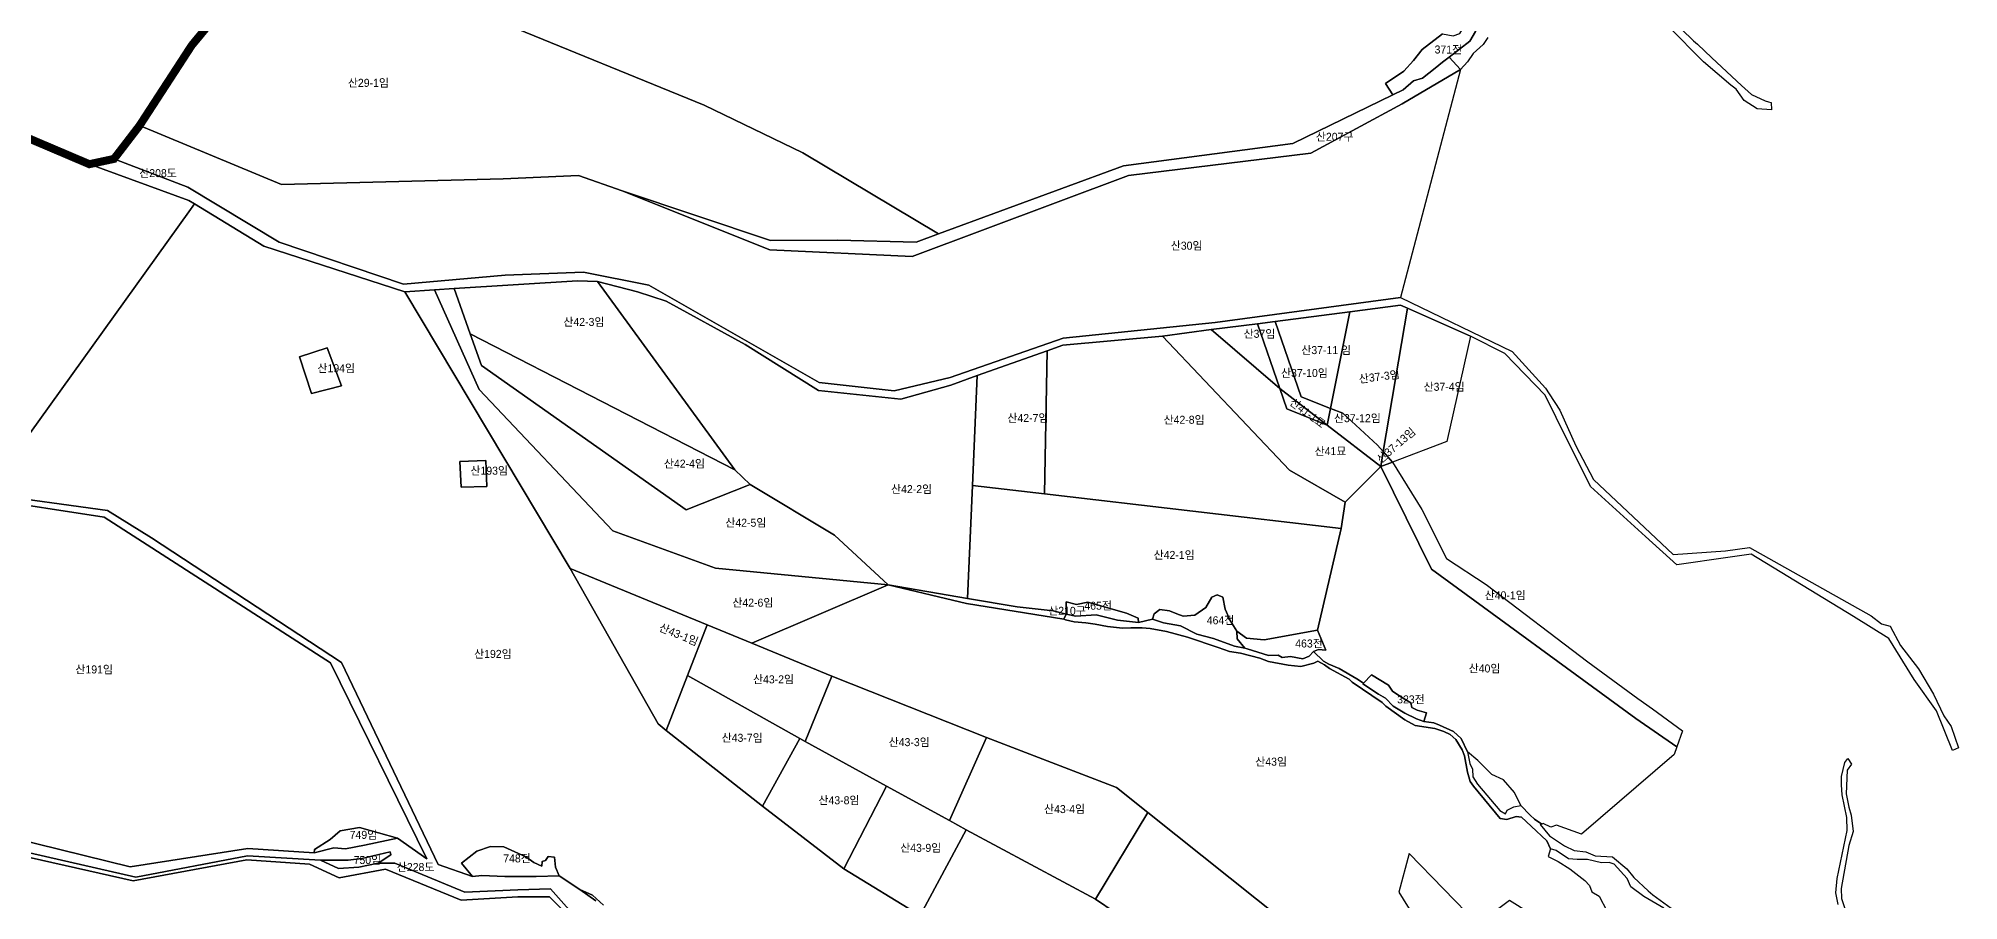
# Model space of a CAD drawing. Header units: metres. Extents: x 425810 to 429904, y 275710 to 280356.
# Drawn here: x 428605 to 429805, y 277347 to 277885 of the extents above; entities that cross this region are included whole.
import ezdxf

# ---------------------------------------------------------------- set-up
doc = ezdxf.new("R2010")
doc.units = ezdxf.units.M
doc.linetypes.add('boundary', pattern=[170, 150, -4, 4, -4, 4, -4])
for name, color, linetype in [('-00-경계_369-1 369 매입(20240430)', 7, 'Continuous'), ('00_지번', 6, 'Continuous'), ('00_지적', 6, 'Continuous')]:
    doc.layers.add(name, color=color, linetype=linetype)
doc.styles.get("Standard").update_dxf_attribs({"font": ''})
doc.styles.get('Standard').set_extended_font_data('Gulim')

msp = doc.modelspace()

# ---------------------------------------------------------------- linework, layer by layer
at = {"layer": '-00-경계_369-1 369 매입(20240430)', "color": 1, "linetype": 'boundary', "flags": 128}
msp.add_lwpolyline([(428568.2, 278277.7, 5, 5, -0.256621), (428516.8, 278290.7, 5, 5, 0), (428504.6, 278302.1, 5, 5, 0), (428496.1, 278302.1, 5, 5, 0), (428456.7, 278329.9, 5, 5, 0), (428428.1, 278337.9, 5, 5, 0), (428400.2, 278336.6, 5, 5, 0), (428393.5, 278342.4, 5, 5, 0), (428360.5, 278339.2, 5, 5, 0), (428354.6, 278333.9, 5, 5, 0), (428339.1, 278332.8, 5, 5, 0), (428328.7, 278336, 5, 5, 0), (428326.6, 278335.8, 5, 5, -0.1835), (428248, 278357, 5, 5, 0), (428217.5, 278379.1, 5, 5, 0), (428175, 278410.6, 5, 5, 0), (428156, 278422.2, 5, 5, 0), (428142.4, 278429.3, 5, 5, 0), (428040.5, 278481.6, 5, 5, 0), (427977.6, 278514.8, 5, 5, 0), (427941.6, 278533.2, 5, 5, 0), (427943.1, 278543.6, 5, 5, 0), (427944.7, 278554.2, 5, 5, 0), (427944.8, 278554.2, 5, 5, 0), (427949.7, 278585.8, 5, 5, 0), (427921.6, 278588.9, 5, 5, 0), (427848.9, 278616, 5, 5, 0), (427828.6, 278640.7, 5, 5, 0), (427798.7, 278646.6, 5, 5, 0), (427777.7, 278622.5, 5, 5, 0), (427733.6, 278606.1, 5, 5, 0), (427677.3, 278627, 5, 5, 0), (427610.6, 278627, 5, 5, 0), (427592.4, 278607.6, 5, 5, 0), (427587.8, 278607.7, 5, 5, 0), (427568, 278627, 5, 5, 0), (427514.1, 278627, 5, 5, 0), (427498.6, 278595.2, 5, 5, 0), (427334.5, 278598.5, 5, 5, 0), (427321.5, 278586.4, 5, 5, 0), (427300.2, 278581.3, 5, 5, 0), (427302, 278519, 5, 5, 0), (427297.9, 278481.1, 5, 5, 0), (427297.4, 278477.2, 5, 5, 0), (427251.4, 278493.1, 5, 5, 0), (427212.9, 278490, 5, 5, 0), (427192.2, 278480.9, 5, 5, 0), (427194.9, 278477, 5, 5, 0), (427190.8, 278468.7, 5, 5, 0), (427186.5, 278462.7, 5, 5, 0), (427174.5, 278461.4, 5, 5, 0), (427159.3, 278468.8, 5, 5, 0), (427160.1, 278470.3, 5, 5, 0), (427155.3, 278470.4, 5, 5, 0), (427145.4, 278471.7, 5, 5, 0), (427141.1, 278469.4, 5, 5, 0), (427135.9, 278471.6, 5, 5, 0), (427121.8, 278437.9, 5, 5, 0), (427126.6, 278389.7, 5, 5, 0), (427123.2, 278338.4, 5, 5, 0), (427104.6, 278330.1, 5, 5, 0), (427060.1, 278310.4, 5, 5, 0), (427026.2, 278280.4, 5, 5, 0), (427014.5, 278270.1, 5, 5, 0), (426953.9, 278216.8, 5, 5, 0), (426978.1, 278210.1, 5, 5, 0), (427020.1, 278179.5, 5, 5, 0), (427026.2, 278172.9, 5, 5, 0), (426987.7, 278121.7, 5, 5, 0), (427011.7, 277949.6, 5, 5, 0), (427009.6, 277929.7, 5, 5, 0), (427020.6, 277882.8, 5, 5, 0), (427004.1, 277845.4, 5, 5, 0), (427010.7, 277787.5, 5, 5, 0), (427000, 277733.8, 5, 5, 0), (426988.1, 277685.2, 5, 5, 0), (427071.8, 277618.6, 5, 5, 0), (427116.5, 277643.5, 5, 5, 0), (427176.4, 277639.2, 5, 5, 0), (427227.5, 277610.4, 5, 5, 0), (427276.4, 277572.5, 5, 5, 0), (427321.1, 277585.1, 5, 5, 0), (427330.2, 277571.3, 5, 5, 0), (427344, 277550.6, 5, 5, 0), (427365.1, 277566.3, 5, 5, 0), (427375.3, 277574, 5, 5, 0), (427398.3, 277600.7, 5, 5, 0), (427494.7, 277583, 5, 5, 0), (427544, 277627.2, 5, 5, 0), (427567.5, 277711, 5, 5, 0), (427554.4, 277765.4, 5, 5, 0), (427542.1, 277816.9, 5, 5, 0), (427541.1, 277820.7, 5, 5, 0), (427560.7, 277905.6, 5, 5, 0), (427645.9, 277978.1, 5, 5, 0), (427744.5, 278038.6, 5, 5, 0), (427769.9, 278054.2, 5, 5, 0), (427843.2, 278092.1, 5, 5, 0), (427863.4, 278107.4, 5, 5, 0), (427882.7, 278137.9, 5, 5, 0), (427884, 278166.4, 5, 5, 0), (427887.3, 278175.3, 5, 5, 0), (427911.4, 278196.9, 5, 5, 0), (427912, 278222.7, 5, 5, 0), (427957.7, 278215, 5, 5, 0), (428012.1, 277983.4, 5, 5, 0), (428096.9, 278017.9, 5, 5, 0), (428242.9, 277930.4, 5, 5, 0), (428306.4, 277955.4, 5, 5, 0), (428324.6, 277923.6, 5, 5, 0), (428355.6, 277903.5, 5, 5, 0), (428374.9, 277886.2, 5, 5, 0), (428418.9, 277906.2, 5, 5, 0), (428511.4, 277881.1, 5, 5, 0), (428538.8, 277857.6, 5, 5, 0), (428559.9, 277839.4, 5, 5, 0), (428637, 277806.6, 5, 5, 0), (428652.4, 277809.9, 5, 5, 0), (428668.4, 277830.7, 5, 5, 0), (428701, 277880.8, 5, 5, 0), (428728.3, 277913.7, 5, 5, 0), (428781.4, 277944.5, 5, 5, 0), (428812, 277973.7, 5, 5, 0), (428825.5, 278025.9, 5, 5, 0), (428800.2, 278143.8, 5, 5, 0), (428770.4, 278292, 5, 5, 0), (428769.5, 278303.1, 5, 5, 0), (428763.5, 278310.2, 5, 5, 0), (428768.7, 278316.8, 5, 5, 0), (428772.3, 278323.9, 5, 5, 0), (428773, 278326.3, 5, 5, 0), (428774.6, 278332.3, 5, 5, 0), (428775, 278335.6, 5, 5, 0), (428775.3, 278344.6, 5, 5, 0), (428773.3, 278344.1, 5, 5, 0), (428766.8, 278345.3, 5, 5, 0), (428765.8, 278348.3, 5, 5, 0), (428758.9, 278369, 5, 5, 0), (428750.7, 278369.4, 5, 5, -0.399832), (428717.9, 278316.6, 5, 5, 0), (428568.2, 278277.7, 5, 5, -0.000062), (428568.2, 278277.7, 0, 0, 0)], format="xyseb", dxfattribs=at)
at = {"layer": '00_지적', "linetype": 'Continuous', "flags": 128}
for points in [[(428781.4, 277944.5), (428893.6, 277895.5), (429021.3, 277843.4), (429083, 277813.7), (429167.8, 277763.1), (429153.8, 277757.9), (429104.9, 277759.1), (429062.8, 277758.9), (428970, 277790), (428942.7, 277799.6), (428895.7, 277797.5), (428757.2, 277793.9), (428668.4, 277830.7), (428701, 277880.8), (428728.3, 277913.7), (428781.4, 277944.5)], [(429504.5, 277900.7), (429506.3, 277899.1), (429504.3, 277896.6), (429503.4, 277889.5), (429499.9, 277883.5), (429486.8, 277873.5), (429482.7, 277870.3), (429478.2, 277866.5), (429470.2, 277860.3), (429464.5, 277858.7), (429458.2, 277853), (429451.7, 277849.9), (429447.1, 277856.9), (429458.5, 277864.7), (429464.7, 277871.3), (429470, 277878.2), (429482.7, 277888.1), (429489.3, 277886.7), (429493.5, 277888.3), (429498.2, 277895.7), (429504.5, 277900.7)], [(428652.4, 277809.9), (428668.4, 277830.7), (428757.2, 277793.9), (428895.7, 277797.5), (428942.7, 277799.6), (428970, 277790), (429062.3, 277753.1), (429151.2, 277749), (429286.5, 277799.5), (429400.4, 277813.5), (429457.5, 277844.3), (429493.9, 277865.8), (429456.4, 277723.4), (429340.6, 277707.7), (429245.7, 277697.9), (429175, 277673.3), (429140, 277665), (429093.2, 277670.2), (428986.7, 277731.1), (428945.8, 277739.1), (428896.9, 277737.2), (428833.4, 277731.6), (428755.6, 277757.9), (428698.6, 277792.2), (428652.4, 277809.9)], [(429493.9, 277865.8), (429457.5, 277844.3), (429400.4, 277813.5), (429286.5, 277799.5), (429151.2, 277749), (429062.3, 277753.1), (428970, 277790), (429062.8, 277758.9), (429104.9, 277759.1), (429153.8, 277757.9), (429167.8, 277763.1), (429283.3, 277805.6), (429389.2, 277819.6), (429451.7, 277849.9), (429458.2, 277853), (429464.5, 277858.7), (429470.2, 277860.3), (429478.2, 277866.5), (429482.7, 277870.3), (429486.8, 277873.5), (429493.9, 277865.8)], [(428637, 277806.6), (428699.1, 277784), (428702.7, 277781.8), (428699.2, 277776.9), (428572.5, 277600.8), (428570.4, 277597.9), (428495.1, 277619.5), (428422.4, 277586.2), (428407.9, 277598.1), (428421.5, 277675.5), (428476.8, 277807.6), (428538.8, 277857.6), (428559.9, 277839.4), (428637, 277806.6)], [(429750.7, 277524.6), (429757.1, 277519.6), (429762.5, 277518.1), (429768.9, 277506.1), (429780.2, 277491.4), (429789.5, 277475.7), (429796.1, 277462.1), (429800.7, 277455.5), (429805.3, 277442.2), (429801.5, 277440.4), (429791.4, 277465.3), (429777.6, 277484.9), (429761.6, 277510.5), (429739.7, 277524.2), (429675.7, 277563), (429661, 277560.9), (429629.1, 277556.4), (429609.5, 277574.2), (429575.3, 277605.3), (429553.7, 277648.5), (429546.8, 277662.4), (429521.6, 277688.4), (429500.3, 277699.3), (429460.8, 277716.6), (429456.4, 277718.5), (429424.8, 277714.4), (429378.1, 277708.4), (429367.1, 277707), (429338.2, 277703.3), (429307.8, 277699.3), (429245.4, 277693.6), (429235.7, 277690.1), (429191.9, 277674.6), (429175.4, 277668.7), (429144.1, 277659.8), (429092.7, 277665.3), (429046.8, 277694), (428997.6, 277721), (428979.5, 277726.9), (428954.5, 277733.4), (428942, 277733.8), (428865.1, 277728.9), (428852.8, 277728.1), (428834.1, 277726.9), (428746, 277755.5), (428702.7, 277781.8), (428699.1, 277784), (428637, 277806.6), (428652.4, 277809.9), (428698.6, 277792.2), (428755.6, 277757.9), (428833.4, 277731.6), (428896.9, 277737.2), (428945.8, 277739.1), (428986.7, 277731.1), (429093.2, 277670.2), (429140, 277665), (429175, 277673.3), (429245.7, 277697.9), (429340.6, 277707.7), (429456.4, 277723.4), (429526.3, 277689.7), (429547, 277666.8), (429549.4, 277663.1), (429556, 277653.1), (429566, 277630.8), (429577.2, 277609.6), (429626.8, 277562.8), (429659.6, 277565.2), (429674.7, 277567.2), (429750.7, 277524.6)], [(428954.5, 277733.4), (429040.4, 277615.8), (428875.1, 277700.6), (428865.1, 277728.9), (428942, 277733.8), (428954.5, 277733.4)], [(428954.5, 277733.4), (428979.5, 277726.9), (428997.6, 277721), (429046.8, 277694), (429092.7, 277665.3), (429144.1, 277659.8), (429175.4, 277668.7), (429191.9, 277674.6), (429188.9, 277605.9), (429185.8, 277535.4), (429136.2, 277543.9), (429102.8, 277575), (429050.1, 277606.6), (429040.4, 277615.8), (428954.5, 277733.4)], [(428852.8, 277728.1), (428880.7, 277665.8), (428964.1, 277577.6), (429028.4, 277554.3), (429136.2, 277543.9), (429051.1, 277507.5), (429023.2, 277519), (428937.5, 277554.1), (428834.1, 277726.9), (428852.8, 277728.1)], [(428865.1, 277728.9), (428875.1, 277700.6), (428882, 277680.9), (429010, 277590.8), (429050.1, 277606.6), (429102.8, 277575), (429136.2, 277543.9), (429028.4, 277554.3), (428964.1, 277577.6), (428880.7, 277665.8), (428852.8, 277728.1), (428865.1, 277728.9)], [(429378.1, 277708.4), (429394.4, 277661.4), (429412.8, 277654.1), (429410.7, 277643.6), (429381.1, 277666.5), (429367.1, 277707), (429378.1, 277708.4)], [(429378.1, 277708.4), (429424.8, 277714.4), (429412.8, 277654.1), (429394.4, 277661.4), (429378.1, 277708.4)], [(429460.8, 277716.6), (429445.7, 277627.2), (429442.2, 277631.2), (429420.4, 277651.1), (429412.8, 277654.1), (429424.8, 277714.4), (429456.4, 277718.5), (429460.8, 277716.6)], [(429500.3, 277699.3), (429485.5, 277633.4), (429451.5, 277620.6), (429445.7, 277627.2), (429460.8, 277716.6), (429500.3, 277699.3)], [(428875.1, 277700.6), (429040.4, 277615.8), (429050.1, 277606.6), (429010, 277590.8), (428882, 277680.9), (428875.1, 277700.6)], [(429235.7, 277690.1), (429245.4, 277693.6), (429307.8, 277699.3), (429387, 277615.6), (429421.9, 277595.5), (429419.4, 277579.2), (429234, 277600.7), (429235.7, 277690.1)], [(429338.2, 277703.3), (429381.1, 277666.5), (429385.5, 277653.8), (429410.7, 277643.6), (429444.1, 277617.8), (429421.9, 277595.5), (429387, 277615.6), (429307.8, 277699.3), (429338.2, 277703.3)], [(429367.1, 277707), (429381.1, 277666.5), (429338.2, 277703.3), (429367.1, 277707)], [(428775.8, 277663.5), (428794.6, 277668.2), (428785.6, 277691.9), (428768.3, 277686.2), (428775.8, 277663.5)], [(428775.8, 277663.5), (428768.3, 277686.2), (428785.6, 277691.9), (428794.6, 277668.2), (428775.8, 277663.5)], [(429191.9, 277674.6), (429235.7, 277690.1), (429234, 277600.7), (429188.9, 277605.9), (429191.9, 277674.6)], [(429410.7, 277643.6), (429385.5, 277653.8), (429381.1, 277666.5), (429410.7, 277643.6)], [(429412.8, 277654.1), (429420.4, 277651.1), (429442.2, 277631.2), (429445.7, 277627.2), (429444.1, 277617.8), (429410.7, 277643.6), (429412.8, 277654.1)], [(429445.7, 277627.2), (429451.5, 277620.6), (429444.1, 277617.8), (429445.7, 277627.2)], [(428869.3, 277604.9), (428885.4, 277605.4), (428884.9, 277621.6), (428868.6, 277620.9), (428869.3, 277604.9)], [(428869.3, 277604.9), (428868.6, 277620.9), (428884.9, 277621.6), (428885.4, 277605.4), (428869.3, 277604.9)], [(429444.1, 277617.8), (429475.9, 277553.8), (429603.5, 277460.5), (429629.2, 277442.7), (429627.6, 277438), (429569.7, 277388.3), (429553.9, 277393.9), (429550.4, 277392.7), (429545.7, 277394.9), (429544.8, 277394.5), (429540.2, 277397.5), (429537.5, 277400.1), (429531.6, 277406.2), (429527.8, 277414.2), (429520.8, 277422.2), (429513.5, 277425.5), (429504.8, 277434.3), (429498.4, 277439.7), (429494.4, 277447.9), (429489.7, 277452.3), (429480.9, 277456.4), (429477.4, 277457.7), (429471, 277458.6), (429472.8, 277463.9), (429466.8, 277465.7), (429463.5, 277467.3), (429462.9, 277470.3), (429456.7, 277474), (429451.5, 277477.6), (429448.9, 277481.2), (429438.3, 277487.8), (429433.4, 277482.5), (429429.1, 277485.3), (429418.2, 277491.6), (429411.6, 277494.3), (429408.3, 277496.3), (429402.2, 277502.3), (429405.3, 277503.5), (429409.9, 277503.1), (429404.7, 277515.7), (429419.4, 277579.2), (429421.9, 277595.5), (429444.1, 277617.8)], [(429444.1, 277617.8), (429451.5, 277620.6), (429469.9, 277591), (429485.2, 277560.3), (429510, 277544.1), (429573.5, 277495.9), (429604.9, 277473), (429613.9, 277466.4), (429632.7, 277452.7), (429629.2, 277442.7), (429603.5, 277460.5), (429475.9, 277553.8), (429444.1, 277617.8)], [(429188.9, 277605.9), (429234, 277600.7), (429419.4, 277579.2), (429404.7, 277515.7), (429371.2, 277509.6), (429360.3, 277510.6), (429354.1, 277514.9), (429350.1, 277521.7), (429346.9, 277528.8), (429345.5, 277536.2), (429341.8, 277537.7), (429338.6, 277536.2), (429334.9, 277529.7), (429328, 277524.9), (429320.7, 277524.3), (429316.6, 277525.8), (429312.2, 277527.7), (429306, 277528.5), (429302.5, 277525.9), (429301.4, 277522.4), (429292.8, 277520.5), (429292.5, 277523.2), (429285.3, 277526.2), (429261.1, 277533.2), (429254, 277531.7), (429247.6, 277533.3), (429247.5, 277525.7), (429239.3, 277527.6), (429216.8, 277530.2), (429185.8, 277535.4), (429188.9, 277605.9)], [(428937.5, 277554.1), (429023.2, 277519), (429010.9, 277487.3), (428997.6, 277453), (428992.5, 277457.1), (428937.5, 277554.1)], [(429136.2, 277543.9), (429185.8, 277535.4), (429216.8, 277530.2), (429239.3, 277527.6), (429247.5, 277525.7), (429246.1, 277522.4), (429185.3, 277532.3), (429136.2, 277543.9)], [(429292.8, 277520.5), (429279.5, 277521.8), (429266.3, 277525.1), (429253.6, 277524.4), (429247.5, 277525.7), (429247.6, 277533.3), (429254, 277531.7), (429261.1, 277533.2), (429285.3, 277526.2), (429292.5, 277523.2), (429292.8, 277520.5)], [(429354.1, 277514.9), (429354.4, 277510.3), (429359.2, 277504.3), (429352.7, 277505.6), (429339.7, 277510.5), (429329.2, 277513.1), (429318.9, 277518.3), (429308.3, 277520.1), (429301.4, 277522.4), (429302.5, 277525.9), (429306, 277528.5), (429312.2, 277527.7), (429316.6, 277525.8), (429320.7, 277524.3), (429328, 277524.9), (429334.9, 277529.7), (429338.6, 277536.2), (429341.8, 277537.7), (429345.5, 277536.2), (429346.9, 277528.8), (429350.1, 277521.7), (429354.1, 277514.9)], [(429023.2, 277519), (429051.1, 277507.5), (429101, 277486.8), (429084.3, 277446.1), (429081, 277447.9), (429010.9, 277487.3), (429023.2, 277519)], [(429404.7, 277515.7), (429409.9, 277503.1), (429405.3, 277503.5), (429402.2, 277502.3), (429399.3, 277499.3), (429395.4, 277497.8), (429387.8, 277499.2), (429382.6, 277498.5), (429380, 277500.1), (429373.9, 277499.9), (429360.6, 277504), (429359.2, 277504.3), (429354.4, 277510.3), (429354.1, 277514.9), (429360.3, 277510.6), (429371.2, 277509.6), (429404.7, 277515.7)], [(428997.6, 277453), (429010.9, 277487.3), (429081, 277447.9), (429057.7, 277405.7), (428997.6, 277453)], [(429197.7, 277448.5), (429174.5, 277396.7), (429135.3, 277418.2), (429084.3, 277446.1), (429101, 277486.8), (429197.7, 277448.5)], [(429471, 277458.6), (429466.4, 277460.2), (429459.2, 277463.8), (429451.9, 277468.2), (429447.1, 277473.2), (429442.7, 277475.6), (429433, 277482.1), (429433.4, 277482.5), (429438.3, 277487.8), (429448.9, 277481.2), (429451.5, 277477.6), (429456.7, 277474), (429462.9, 277470.3), (429463.5, 277467.3), (429466.8, 277465.7), (429472.8, 277463.9), (429471, 277458.6)], [(429081, 277447.9), (429084.3, 277446.1), (429135.3, 277418.2), (429108.5, 277366.6), (429057.7, 277405.7), (429081, 277447.9)], [(429197.7, 277448.5), (429279, 277417.3), (429298.6, 277401.7), (429265.8, 277347.6), (429185, 277391), (429174.5, 277396.7), (429197.7, 277448.5)], [(429174.5, 277396.7), (429185, 277391), (429156.3, 277337.4), (429108.5, 277366.6), (429135.3, 277418.2), (429174.5, 277396.7)], [(429298.6, 277401.7), (429383.9, 277333.8), (429389.3, 277329.3), (429354.7, 277282.9), (429278.1, 277339.4), (429265.8, 277347.6), (429298.6, 277401.7)], [(428829.5, 277385.7), (428808.9, 277381.3), (428797, 277379), (428789.9, 277379.6), (428777.6, 277376.6), (428777.7, 277378.7), (428787.5, 277384.9), (428793.8, 277390.4), (428805.8, 277392.3), (428829.5, 277385.7)], [(429185, 277391), (429265.8, 277347.6), (429278.1, 277339.4), (429250.1, 277286.4), (429213.7, 277301.5), (429156.3, 277337.4), (429185, 277391)], [(428781.4, 277371.9), (428798.7, 277372.1), (428807.4, 277373), (428825, 277377.2), (428825.5, 277375.4), (428817.6, 277370.2), (428805.5, 277367.7), (428792.7, 277366.7), (428781.4, 277371.9)], [(428930.6, 277362.2), (428916.2, 277361.9), (428896.7, 277361.8), (428882.4, 277362.5), (428876.4, 277361.7), (428869.5, 277370.2), (428879.1, 277377.6), (428887.7, 277380.6), (428896, 277380.4), (428909.8, 277374.1), (428914.9, 277370.6), (428919.8, 277368.2), (428920.1, 277371.1), (428922.2, 277371.8), (428923.7, 277374.3), (428927.8, 277373.9), (428928.3, 277367.6), (428930.6, 277362.2)]]:
    msp.add_lwpolyline(points, close=True, dxfattribs=at)
for points in [[(428728.3, 277913.7), (428701, 277880.8), (428668.4, 277830.7), (428652.4, 277809.9), (428637, 277806.6), (428559.9, 277839.4), (428538.8, 277857.6), (428511.4, 277881.1), (428418.9, 277906.2)], [(429482.7, 277888.1), (429470, 277878.2), (429464.7, 277871.3), (429458.5, 277864.7), (429447.1, 277856.9), (429451.7, 277849.9), (429389.2, 277819.6), (429283.3, 277805.6), (429167.8, 277763.1), (429083, 277813.7), (429021.3, 277843.4), (428893.6, 277895.5)], [(429511, 277885.8), (429508.1, 277881.4), (429501.8, 277875.7), (429498.4, 277870.6), (429493.9, 277865.8), (429486.8, 277873.5), (429499.9, 277883.5), (429503.4, 277889.5)], [(429632.1, 277890.9), (429639.5, 277883.6), (429642.1, 277881.5), (429651.1, 277873), (429669.6, 277855.7), (429675.8, 277850.2), (429684.3, 277846.2), (429686.4, 277845.6), (429688.1, 277845.1), (429688.3, 277840.5), (429679.4, 277841.1), (429671.2, 277846.4), (429666.2, 277853.5), (429663, 277855.9), (429645.9, 277870.5), (429623.9, 277892.5)], [(428958.3, 277343.8), (428951.4, 277350.1), (428943.6, 277353.6), (428930.6, 277362.2), (428928.3, 277367.6), (428927.8, 277373.9), (428923.7, 277374.3), (428922.2, 277371.8), (428920.1, 277371.1), (428919.8, 277368.2), (428914.9, 277370.6), (428909.8, 277374.1), (428896, 277380.4), (428887.7, 277380.6), (428879.1, 277377.6), (428869.5, 277370.2), (428876.4, 277361.7), (428855.1, 277369.2), (428794.7, 277495.5), (428675.9, 277573.2), (428648.4, 277590.3), (428572.5, 277600.8), (428699.2, 277776.9), (428702.7, 277781.8), (428702.7, 277781.8), (428746, 277755.5), (428834.1, 277726.9), (428937.5, 277554.1), (428992.5, 277457.1), (428997.6, 277453), (429057.7, 277405.7), (429108.5, 277366.6), (429156.3, 277337.4)], [(428572.5, 277600.8), (428648.4, 277590.3), (428675.9, 277573.2), (428794.7, 277495.5), (428855.1, 277369.2), (428876.4, 277361.7), (428882.4, 277362.5), (428896.7, 277361.8), (428916.2, 277361.9), (428930.6, 277362.2), (428943.6, 277353.6), (428953.5, 277346.7)], [(428589.9, 277385.7), (428662.6, 277367.9), (428736.1, 277379.3), (428777.6, 277376.6), (428789.9, 277379.6), (428797, 277379), (428808.9, 277381.3), (428829.5, 277385.7), (428847.9, 277372.9), (428787.7, 277495.2), (428646.3, 277586.1), (428570.4, 277597.9)], [(428570.4, 277597.9), (428646.3, 277586.1), (428787.7, 277495.2), (428847.9, 277372.9), (428829.5, 277385.7), (428805.8, 277392.3), (428793.8, 277390.4), (428787.5, 277384.9), (428777.7, 277378.7), (428777.6, 277376.6), (428736.1, 277379.3), (428662.6, 277367.9), (428589.9, 277385.7)], [(429383.9, 277333.8), (429298.6, 277401.7), (429279, 277417.3), (429197.7, 277448.5), (429101, 277486.8), (429051.1, 277507.5), (429136.2, 277543.9), (429185.3, 277532.3), (429246.1, 277522.4), (429246.1, 277522.4), (429247.1, 277522), (429252.5, 277520.8), (429259.8, 277520.3), (429265.7, 277519.4), (429273.4, 277517.9), (429282.8, 277516.9), (429287.9, 277517.1), (429295.1, 277517.1), (429300, 277516.6), (429310.2, 277514.8), (429323.4, 277511.3), (429342.5, 277504.9), (429349.6, 277502.3), (429356.5, 277501.3), (429368.5, 277498.1), (429374, 277496), (429386.3, 277493.8), (429394.1, 277493), (429402.3, 277495), (429404.9, 277496.2), (429408.9, 277493.9), (429412, 277491.7), (429424.3, 277485), (429426.3, 277483.2), (429445, 277470.4), (429447.4, 277468.2), (429459.1, 277459.7), (429465.7, 277456), (429478, 277454.3), (429483.6, 277452.3), (429487.5, 277450.4), (429491.1, 277447.4), (429495, 277440.9), (429496.5, 277437.1), (429498.4, 277426.9), (429500.1, 277421.1), (429502.1, 277418.2), (429518.8, 277398.1), (429523, 277397.3), (429528.7, 277399.3), (429532, 277398.9), (429538.2, 277393.3), (429547.9, 277384), (429550.3, 277379), (429548.7, 277374.2), (429555.1, 277371.2), (429562.4, 277366.5), (429571.6, 277359.4), (429574.6, 277356.1), (429576.1, 277352.2), (429580.6, 277349.6), (429585.5, 277340.4)], [(429621, 277342), (429608.6, 277349.4), (429600.5, 277355.3), (429598.2, 277360.5), (429590, 277369.4), (429586.9, 277370.6), (429582.2, 277370.4), (429573.4, 277372.5), (429566.8, 277372.5), (429561.5, 277372.9), (429553.7, 277378.1), (429550.3, 277379), (429547.9, 277384), (429538.2, 277393.3), (429532, 277398.9), (429528.7, 277399.3), (429523, 277397.3), (429518.8, 277398.1), (429502.1, 277418.2), (429500.1, 277421.1), (429498.4, 277426.9), (429496.5, 277437.1), (429495, 277440.9), (429491.1, 277447.4), (429487.5, 277450.4), (429483.6, 277452.3), (429478, 277454.3), (429465.7, 277456), (429459.1, 277459.7), (429447.4, 277468.2), (429445, 277470.4), (429426.3, 277483.2), (429424.3, 277485), (429412, 277491.7), (429408.9, 277493.9), (429404.9, 277496.2), (429402.3, 277495), (429394.1, 277493), (429386.3, 277493.8), (429374, 277496), (429368.5, 277498.1), (429356.5, 277501.3), (429349.6, 277502.3), (429342.5, 277504.9), (429323.4, 277511.3), (429310.2, 277514.8), (429300, 277516.6), (429295.1, 277517.1), (429287.9, 277517.1), (429282.8, 277516.9), (429273.4, 277517.9), (429265.7, 277519.4), (429259.8, 277520.3), (429252.5, 277520.8), (429247.1, 277522), (429246.1, 277522.4), (429247.5, 277525.7), (429247.5, 277525.7), (429253.6, 277524.4), (429266.3, 277525.1), (429279.5, 277521.8), (429292.8, 277520.5), (429301.4, 277522.4), (429308.3, 277520.1), (429318.9, 277518.3), (429329.2, 277513.1), (429339.7, 277510.5), (429352.7, 277505.6), (429359.2, 277504.3), (429360.6, 277504), (429373.9, 277499.9), (429380, 277500.1), (429382.6, 277498.5), (429387.8, 277499.2), (429395.4, 277497.8), (429399.3, 277499.3), (429402.2, 277502.3), (429408.3, 277496.3), (429411.6, 277494.3), (429418.2, 277491.6), (429429.1, 277485.3), (429433.4, 277482.5), (429433, 277482.1), (429442.7, 277475.6), (429447.1, 277473.2), (429451.9, 277468.2), (429459.2, 277463.8), (429466.4, 277460.2), (429471, 277458.6), (429477.4, 277457.7), (429480.9, 277456.4), (429489.7, 277452.3), (429494.4, 277447.9), (429498.4, 277439.7), (429499.9, 277432.4), (429501.4, 277428.8), (429501.6, 277424), (429504.7, 277419.4), (429518.6, 277403.1), (429522, 277400.9), (429523.2, 277403.3), (429527.4, 277405.2), (429531.6, 277406.2), (429537.5, 277400.1), (429540.2, 277397.5), (429544.8, 277394.5), (429543.8, 277394.2), (429549.7, 277387.2), (429558.9, 277381), (429565.1, 277378), (429572.4, 277377.3), (429578.1, 277374.8), (429588.9, 277374.1), (429597.9, 277366.6), (429602.4, 277361.1), (429611.2, 277352.9), (429614.1, 277350.3), (429630.2, 277338.6)], [(429730.1, 277344.4), (429728.5, 277351.7), (429729.4, 277360.5), (429735.6, 277390.6), (429735.5, 277398.7), (429732.5, 277412.7), (429732, 277419.1), (429732.1, 277424.3), (429734.1, 277433), (429736.1, 277435.5), (429738.3, 277432), (429735.6, 277428.1), (429735.1, 277413.4), (429736.6, 277405.1), (429738.2, 277400.2), (429739.3, 277389.9), (429736.6, 277381.1), (429731.8, 277354.4), (429732.2, 277348.1), (429734.2, 277341.9)], [(428945.3, 277331.7), (428925.2, 277354), (428904.8, 277353.4), (428871.7, 277352), (428827.9, 277370.1), (428817.6, 277370.2), (428825.5, 277375.4), (428825, 277377.2), (428807.4, 277373), (428798.7, 277372.1), (428781.4, 277371.9), (428735.9, 277374.8), (428666, 277361.4), (428585.1, 277380)], [(428585.1, 277380), (428666, 277361.4), (428735.9, 277374.8), (428781.4, 277371.9), (428792.7, 277366.7), (428805.5, 277367.7), (428817.6, 277370.2), (428827.9, 277370.1), (428871.7, 277352), (428904.8, 277353.4), (428925.2, 277354), (428945.3, 277331.7)], [(428988.8, 277285.3), (428924.6, 277349), (428904.9, 277349), (428869.4, 277347.1), (428822, 277366.3), (428793.2, 277360.9), (428774.6, 277369.5), (428735.5, 277372.2), (428664.4, 277359.1), (428585.9, 277376.7)], [(428585.9, 277376.7), (428664.4, 277359.1), (428735.5, 277372.2), (428774.6, 277369.5), (428793.2, 277360.9), (428822, 277366.3), (428869.4, 277347.1), (428904.9, 277349), (428924.6, 277349), (428988.8, 277285.3)], [(429536.9, 277339.1), (429524.6, 277346.9), (429504.8, 277332.1), (429461.9, 277376.1), (429455.4, 277352.1), (429513.1, 277258.9)], [(428953.5, 277346.7), (428943.6, 277353.6), (428951.4, 277350.1), (428958.3, 277343.8)]]:
    msp.add_lwpolyline(points, dxfattribs=at)

# ---------------------------------------------------------------- texts
at = {"layer": '00_지번'}
for s, p in [('371전', (429477.8, 277875.7)), ('산29-1임', (428798.6, 277854.9)), ('산207구', (429403.6, 277821.2)), ('산208도', (428668.2, 277798.5)), ('산30임', (429312.9, 277753.2)), ('산42-3임', (428933.3, 277705.6)), ('산37임', (429358.4, 277698.2)), ('산37-11 임', (429394.5, 277688)), ('산194임', (428779.6, 277676.7)), ('산37-10임', (429381.8, 277673.7)), ('산37-4임', (429470.9, 277665.1)), ('산42-7임', (429210.8, 277645.6)), ('산42-8임', (429308.4, 277644.5)), ('산37-12임', (429414.9, 277645.5)), ('산41묘', (429402.8, 277624.9)), ('산193임', (428875.2, 277612.7)), ('산42-4임', (428996.1, 277617.1)), ('산42-2임', (429138.1, 277601.2)), ('산42-5임', (429034.5, 277580.2)), ('산42-1임', (429302.2, 277560.1)), ('산40-1임', (429509.1, 277534.9)), ('산42-6임', (429038.9, 277530.3)), ('산210구', (429236.3, 277525.2)), ('465전', (429258.9, 277528.4)), ('464전', (429335.4, 277519.3)), ('산192임', (428877.5, 277498.3)), ('463전', (429390.7, 277504.8)), ('산191임', (428628.3, 277488.6)), ('산40임', (429499.1, 277489.2)), ('산43-2임', (429051.8, 277482.4)), ('323전', (429454.4, 277469.9)), ('산43-7임', (429032.2, 277445.9)), ('산43-3임', (429136.6, 277443.2)), ('산43임', (429365.7, 277431)), ('산43-8임', (429092.7, 277406.9)), ('산43-4임', (429233.7, 277401.4)), ('749임', (428799.7, 277385.3)), ('750임', (428802.2, 277369.6)), ('748전', (428895.7, 277370.6)), ('산43-9임', (429143.8, 277377.2)), ('산228도', (428829.2, 277365.2))]:
    msp.add_text(s, height=5, dxfattribs=at).set_placement(p)
for s, rotation, p in [('산37-3임', 7, (429430.8, 277669.9)), ('산41-1묘', 323, (429386.7, 277656.9)), ('산37-13임', 41, (429444.3, 277619.6)), ('산43-1임', 338, (428992.6, 277515.4))]:
    msp.add_text(s, height=5, rotation=rotation, dxfattribs=at).set_placement(p)

doc.saveas('drawing.dxf')
